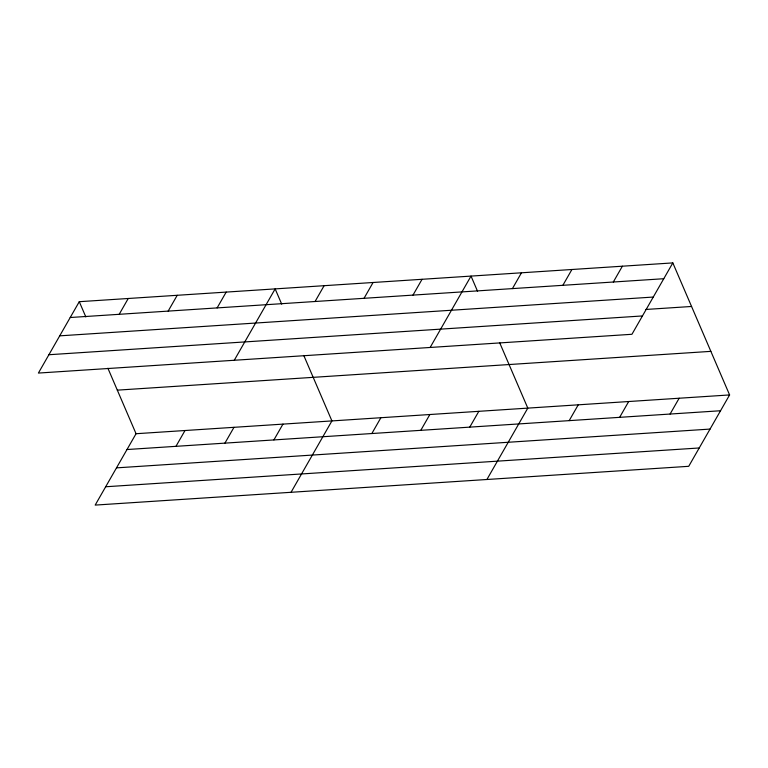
<?xml version="1.0" encoding="UTF-8"?>
<svg xmlns="http://www.w3.org/2000/svg" width="768" height="768" viewBox="0 0 768 768"><rect width="100%" height="100%" fill="white"/><g stroke="black" fill="none" stroke-linecap="round" stroke-linejoin="round"><path stroke-width="1.15" d="M79.277 301.69L38.4 373.066L631.949 334.282L672.826 262.906L79.277 301.69L85.834 316.944M119.194 314.304L128.246 298.493M168.154 311.107L177.216 295.296M107.904 368.246L136.051 433.718L95.174 505.094L688.723 466.31L729.6 394.934L672.826 262.906M217.123 307.91L226.186 292.09M175.958 446.333L185.021 430.512M234.269 360.269L275.146 288.893L281.712 304.138M224.928 443.126L233.99 427.315M315.062 301.507L324.115 285.696M273.898 439.93L282.96 424.118M364.032 298.31L373.085 282.49M291.043 492.298L331.92 420.912L303.773 355.45M412.992 295.104L422.054 279.293M371.837 433.536L380.89 417.715M430.138 347.472L471.024 276.096L477.581 291.341M420.797 430.33L429.859 414.518M512.419 288.614L521.472 272.794M469.766 427.133L478.829 411.312M562.867 285.312L571.92 269.501M486.912 479.491L527.798 408.115L499.642 342.653M613.315 282.019L622.378 266.198M569.184 420.634L578.246 404.822M619.642 417.341L628.694 401.52M670.09 414.038L679.152 398.227M70.224 317.51L663.773 278.717M59.722 335.846L653.27 297.053M645.802 309.466L691.565 306.47M48.902 354.73L642.451 315.946M117.322 390.144L710.861 351.36M136.051 433.718L729.6 394.934M126.998 449.53L720.547 410.746M116.496 467.866L710.045 429.082M105.677 486.758L699.226 447.974"/></g></svg>
